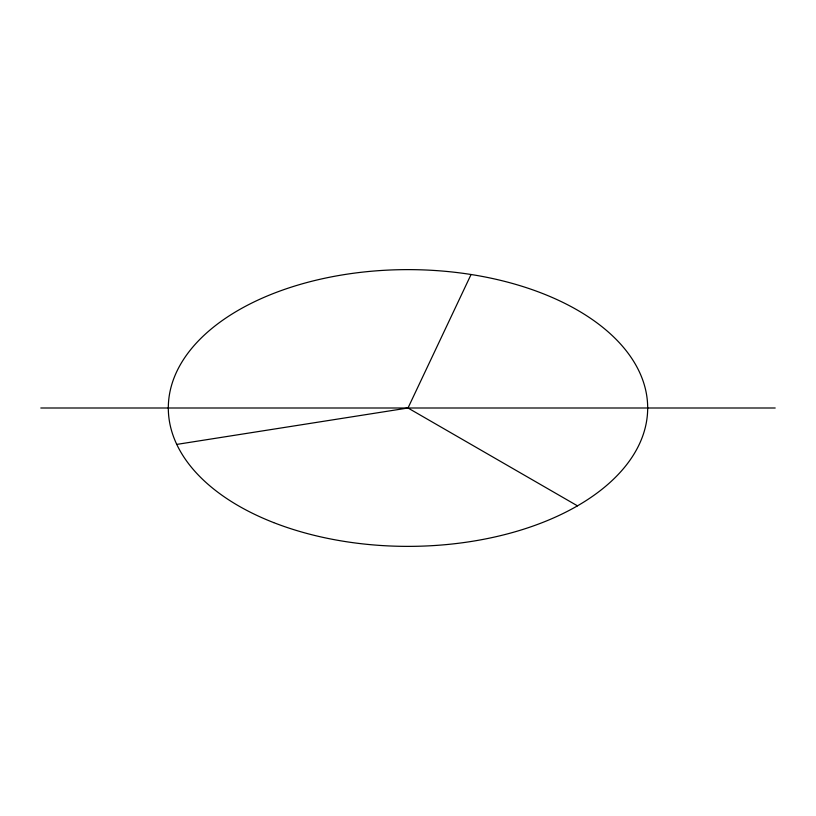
<?xml version="1.0" encoding="UTF-8"?>
<svg xmlns="http://www.w3.org/2000/svg" width="816" height="816" viewBox="0 0 816 816"><rect width="100%" height="100%" fill="white"/><g stroke="black" fill="none" stroke-linecap="round" stroke-linejoin="round"><path stroke-width="1.22" d="M176.776 444.404L408 408L471.067 274.502M40.8 408L775.2 408M408 408L577.483 505.849M273.666 522.597A239.68 138.373 0 0 0 647.068 417.874A239.68 138.373 0 0 0 303.277 283.529A239.68 138.373 0 0 0 273.666 522.597"/></g></svg>
